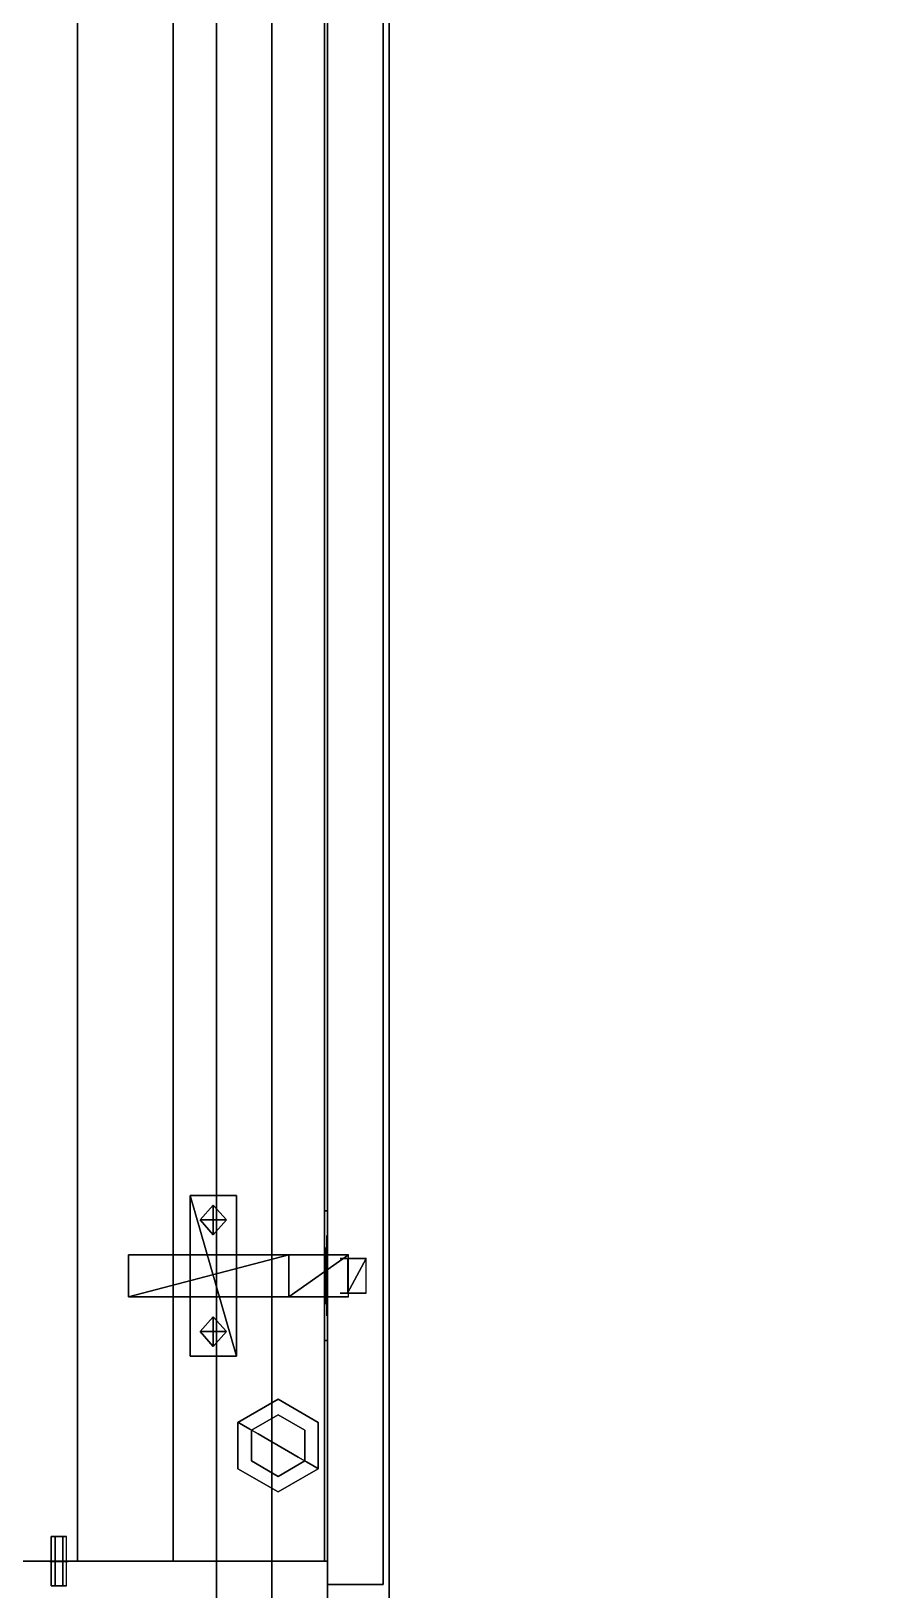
# Model space of a CAD drawing. Extents: x -150 to 6983, y -150 to 6527.
# Drawn here: x 4405 to 4676, y 3024 to 3529 of the extents above; entities that cross this region are included whole.
import ezdxf

# ---------------------------------------------------------------- set-up
doc = ezdxf.new("R2010")
doc.units = 0
for name, color, linetype in [('LAYER0', 7, 'CONTINUOUS'), ('LAYER41', 7, 'CONTINUOUS'), ('LAYER42', 7, 'CONTINUOUS'), ('LAYER44', 7, 'CONTINUOUS'), ('LAYER49', 45, 'CONTINUOUS'), ('LAYER50', 28, 'CONTINUOUS'), ('LAYER51', 253, 'CONTINUOUS'), ('LAYER54', 254, 'CONTINUOUS'), ('LAYER6', 45, 'CONTINUOUS'), ('LAYER63', 7, 'CONTINUOUS'), ('LAYER64', 254, 'CONTINUOUS'), ('LAYER68', 45, 'CONTINUOUS'), ('LAYER72', 45, 'CONTINUOUS')]:
    doc.layers.add(name, color=color, linetype=linetype)

msp = doc.modelspace()

# ---------------------------------------------------------------- linework, layer by layer
at = {"layer": 'LAYER0', "invisible_edges": 1}
for points in [[(6983, 6527, -5), (-150, -150, -5), (-150, 6527, -5), (6983, 6527, -5)], [(-150, -150, -5), (6983, 6527, -5), (6983, -150, -5), (-150, -150, -5)], [(6983, -150), (-150, 6527), (-150, -150), (6983, -150)], [(-150, 6527), (6983, -150), (6983, 6527), (-150, 6527)]]:
    msp.add_3dface(points, dxfattribs=at)
at = {"layer": 'LAYER41', "invisible_edges": 1}
for points in [[(4151, 3032.999, 530), (4501, 3032.999, 119), (4151, 3032.999, 119), (4151, 3032.999, 530)], [(4501, 3032.999, 119), (4151, 3032.999, 530), (4501, 3032.999, 530), (4501, 3032.999, 119)], [(4151, 3014.999, 119), (4501, 3032.999, 119), (4501, 3014.999, 119), (4151, 3014.999, 119)], [(4501, 3032.999, 119), (4151, 3014.999, 119), (4151, 3032.999, 119), (4501, 3032.999, 119)], [(4151, 3032.999, 530), (4501, 3014.999, 530), (4501, 3032.999, 530), (4151, 3032.999, 530)], [(4501, 3014.999, 530), (4151, 3032.999, 530), (4151, 3014.999, 530), (4501, 3014.999, 530)], [(4501, 3014.999, 530), (4501, 3032.999, 119), (4501, 3032.999, 530), (4501, 3014.999, 530)], [(4501, 3032.999, 119), (4501, 3014.999, 530), (4501, 3014.999, 119), (4501, 3032.999, 119)]]:
    msp.add_3dface(points, dxfattribs=at)
at = {"layer": 'LAYER42', "invisible_edges": 1}
for points in [[(4151, 3790.999, 101), (4501, 2256.999, 101), (4151, 2256.999, 101), (4151, 3790.999, 101)], [(4501, 2256.999, 101), (4151, 3790.999, 101), (4501, 3790.999, 101), (4501, 2256.999, 101)], [(4501, 3790.999, 119), (4151, 2256.999, 119), (4501, 2256.999, 119), (4501, 3790.999, 119)], [(4151, 2256.999, 119), (4501, 3790.999, 119), (4151, 3790.999, 119), (4151, 2256.999, 119)], [(4501, 3790.999, 119), (4501, 2256.999, 101), (4501, 3790.999, 101), (4501, 3790.999, 119)], [(4501, 2256.999, 101), (4501, 3790.999, 119), (4501, 2256.999, 119), (4501, 2256.999, 101)]]:
    msp.add_3dface(points, dxfattribs=at)
at = {"layer": 'LAYER44', "invisible_edges": 1}
for points in [[(4420, 3790.999, 511.5), (4500, 3032.999, 511.5), (4420, 3032.999, 511.5), (4420, 3790.999, 511.5)], [(4500, 3032.999, 511.5), (4420, 3790.999, 511.5), (4500, 3790.999, 511.5), (4500, 3032.999, 511.5)], [(4420, 3032.999, 529.5), (4420, 3790.999, 511.5), (4420, 3032.999, 511.5), (4420, 3032.999, 529.5)], [(4420, 3790.999, 511.5), (4420, 3032.999, 529.5), (4420, 3790.999, 529.5), (4420, 3790.999, 511.5)], [(4500, 3790.999, 529.5), (4420, 3032.999, 529.5), (4500, 3032.999, 529.5), (4500, 3790.999, 529.5)], [(4420, 3032.999, 529.5), (4500, 3790.999, 529.5), (4420, 3790.999, 529.5), (4420, 3032.999, 529.5)], [(4500, 3790.999, 529.5), (4500, 3032.999, 511.5), (4500, 3790.999, 511.5), (4500, 3790.999, 529.5)], [(4500, 3032.999, 511.5), (4500, 3790.999, 529.5), (4500, 3032.999, 529.5), (4500, 3032.999, 511.5)], [(4420, 3032.999, 529.5), (4500, 3032.999, 511.5), (4500, 3032.999, 529.5), (4420, 3032.999, 529.5)], [(4500, 3032.999, 511.5), (4420, 3032.999, 529.5), (4420, 3032.999, 511.5), (4500, 3032.999, 511.5)]]:
    msp.add_3dface(points, dxfattribs=at)
at = {"layer": 'LAYER49', "invisible_edges": 1}
for points in [[(4501, 3025.499, 526), (4501, 3806.999, 103), (4501, 3025.499, 103), (4501, 3025.499, 526)], [(4501, 3806.999, 103), (4501, 3025.499, 526), (4501, 3806.999, 526), (4501, 3806.999, 103)], [(4519, 3025.499, 103), (4501, 3806.999, 103), (4519, 3806.999, 103), (4519, 3025.499, 103)], [(4501, 3806.999, 103), (4519, 3025.499, 103), (4501, 3025.499, 103), (4501, 3806.999, 103)], [(4501, 3025.499, 526), (4519, 3806.999, 526), (4501, 3806.999, 526), (4501, 3025.499, 526)], [(4519, 3806.999, 526), (4501, 3025.499, 526), (4519, 3025.499, 526), (4519, 3806.999, 526)], [(4519, 3806.999, 526), (4519, 3025.499, 103), (4519, 3806.999, 103), (4519, 3806.999, 526)], [(4519, 3025.499, 103), (4519, 3806.999, 526), (4519, 3025.499, 526), (4519, 3025.499, 103)], [(4519, 3025.499, 103), (4501, 3025.499, 526), (4501, 3025.499, 103), (4519, 3025.499, 103)], [(4501, 3025.499, 526), (4519, 3025.499, 103), (4519, 3025.499, 526), (4501, 3025.499, 526)]]:
    msp.add_3dface(points, dxfattribs=at)
at = {"layer": 'LAYER50'}
for points in [[(4500, 3146.499, 140.5), (4501, 3146.499, 140.5), (4500, 3146.499, 140.5)], [(4500, 3146.499, 140.5), (4500, 3146.499, 122.5), (4500, 3146.499, 122.5), (4500, 3146.499, 140.5)], [(4501, 3104.499, 140.5), (4501, 3146.499, 140.5), (4500, 3146.499, 140.5), (4500, 3104.499, 140.5)], [(4500, 3134.499, 122.5), (4501, 3134.499, 122.5), (4501, 3146.499, 122.5), (4500, 3146.499, 122.5)], [(4500, 3146.499, 122.5), (4501, 3146.499, 122.5), (4501, 3146.499, 140.5), (4500, 3146.499, 140.5)], [(4501, 3134.499, 122.5), (4501, 3146.499, 122.5), (4501, 3134.499, 122.5)], [(4501, 3104.499, 140.5), (4501, 3104.499, 122.5), (4501, 3146.499, 122.5), (4501, 3146.499, 140.5)], [(4500, 3116.499, 135.5), (4501, 3116.499, 135.5), (4501, 3134.499, 135.5), (4500, 3134.499, 135.5)], [(4500, 3134.499, 135.5), (4501, 3134.499, 135.5), (4501, 3134.499, 122.5), (4500, 3134.499, 122.5)], [(4501, 3116.499, 135.5), (4501, 3134.499, 135.5), (4501, 3116.499, 135.5)], [(4500, 3116.499, 135.5), (4501, 3116.499, 135.5), (4501, 3116.499, 122.5), (4500, 3116.499, 122.5)], [(4500, 3116.499, 122.5), (4501, 3116.499, 122.5), (4501, 3104.499, 122.5), (4500, 3104.499, 122.5)], [(4501, 3116.499, 122.5), (4501, 3104.499, 122.5), (4501, 3116.499, 122.5)], [(4500, 3104.499, 140.5), (4500, 3104.499, 122.5), (4500, 3104.499, 122.5), (4500, 3104.499, 140.5)], [(4500, 3104.499, 122.5), (4501, 3104.499, 122.5), (4501, 3104.499, 140.5), (4500, 3104.499, 140.5)]]:
    msp.add_3dface(points, dxfattribs=at)
for points, invisible_edges in [([(4500, 3146.499, 140.5), (4500, 3104.499, 140.5), (4500, 3116.499, 135.5), (4500, 3134.499, 135.5)], 10), ([(4500, 3146.499, 140.5), (4500, 3134.499, 135.5), (4500, 3134.499, 122.5), (4500, 3146.499, 122.5)], 1), ([(4500.75, 3137.51, 117.525), (4500.75, 3138.499, 122.5), (4500.75, 3134.499, 122.5), (4500.75, 3130.999, 118.5)], 8), ([(4500.75, 3134.691, 113.307), (4500.75, 3137.51, 117.525), (4500.75, 3130.999, 118.5), (4500.75, 3130.999, 115)], 10), ([(4500.5, 3130.816, 118.29), (4500.5, 3119.999, 118.5), (4500.5, 3116.499, 122.5), (4500.5, 3134.499, 122.5)], 5), ([(4500.5, 3134.499, 122.5), (4500.5, 3116.499, 122.5), (4500.5, 3116.499, 135.5), (4500.5, 3134.499, 135.5)], 1), ([(4500.75, 3130.474, 110.489), (4500.75, 3134.691, 113.307), (4500.75, 3130.999, 115), (4500.75, 3130.999, 111.5)], 10), ([(4500.5, 3130.999, 111.5), (4500.5, 3119.999, 111.5), (4500.5, 3119.999, 118.5), (4500.5, 3130.816, 118.29)], 4), ([(4500.75, 3125.499, 109.5), (4500.75, 3130.474, 110.489), (4500.75, 3130.999, 111.5), (4500.75, 3125.499, 111.5)], 10), ([(4500.75, 3120.524, 110.489), (4500.75, 3125.499, 109.5), (4500.75, 3125.499, 111.5), (4500.75, 3119.999, 111.5)], 10), ([(4500, 3104.499, 140.5), (4500, 3116.499, 135.5), (4500, 3116.499, 122.5), (4500, 3104.499, 122.5)], 1), ([(4500.75, 3116.307, 113.307), (4500.75, 3120.524, 110.489), (4500.75, 3119.999, 111.5), (4500.75, 3119.999, 115)], 10), ([(4500.75, 3112.499, 122.5), (4500.75, 3113.489, 117.525), (4500.75, 3119.999, 118.5), (4500.75, 3116.499, 122.5)], 2), ([(4500.75, 3113.489, 117.525), (4500.75, 3116.307, 113.307), (4500.75, 3119.999, 115), (4500.75, 3119.999, 118.5)], 10)]:
    msp.add_3dface(points, dxfattribs=dict(at, invisible_edges=invisible_edges))
at = {"layer": 'LAYER51'}
for points in [[(4471.5, 3151.499, 119.99), (4471.5, 3151.499, 118), (4456.5, 3151.499, 118), (4471.5, 3151.499, 119.99)], [(4471.5, 3151.499, 119.99), (4456.5, 3151.499, 118), (4456.5, 3151.499, 119.99), (4471.5, 3151.499, 119.99)], [(4456.5, 3151.499, 119.99), (4456.5, 3151.499, 118), (4456.5, 3099.499, 118), (4456.5, 3151.499, 119.99)], [(4456.5, 3151.499, 119.99), (4456.5, 3099.499, 118), (4456.5, 3099.499, 119.99), (4456.5, 3151.499, 119.99)], [(4471.5, 3099.499, 119.99), (4471.5, 3151.499, 119.99), (4456.5, 3151.499, 119.99), (4471.5, 3099.499, 119.99)], [(4471.5, 3099.499, 119.99), (4456.5, 3151.499, 119.99), (4456.5, 3099.499, 119.99), (4471.5, 3099.499, 119.99)], [(4471.5, 3099.499, 118), (4471.5, 3151.499, 118), (4471.5, 3151.499, 119.99), (4471.5, 3099.499, 118)], [(4471.5, 3099.499, 118), (4471.5, 3151.499, 119.99), (4471.5, 3099.499, 119.99), (4471.5, 3099.499, 118)], [(4459.757, 3143.586, 120.984), (4464, 3148.382, 120.984), (4459.757, 3143.586, 119.99), (4459.757, 3143.586, 120.984)], [(4459.757, 3143.586, 119.99), (4464, 3148.382, 120.984), (4464, 3148.382, 119.99), (4459.757, 3143.586, 119.99)], [(4464, 3148.382, 119.99), (4459.757, 3143.586, 119.99), (4464, 3138.79, 119.99), (4464, 3148.382, 119.99)], [(4464, 3148.382, 120.984), (4459.757, 3143.586, 120.984), (4468.243, 3143.586, 120.984), (4464, 3148.382, 120.984)], [(4464, 3148.382, 119.99), (4464, 3138.79, 119.99), (4468.243, 3143.586, 119.99), (4464, 3148.382, 119.99)], [(4464, 3148.382, 119.99), (4464, 3148.382, 120.984), (4468.243, 3143.586, 119.99), (4464, 3148.382, 119.99)], [(4468.243, 3143.586, 119.99), (4464, 3148.382, 120.984), (4468.243, 3143.586, 120.984), (4468.243, 3143.586, 119.99)], [(4464, 3138.79, 120.984), (4459.757, 3143.586, 120.984), (4464, 3138.79, 119.99), (4464, 3138.79, 120.984)], [(4464, 3138.79, 119.99), (4459.757, 3143.586, 120.984), (4459.757, 3143.586, 119.99), (4464, 3138.79, 119.99)], [(4468.243, 3143.586, 120.984), (4459.757, 3143.586, 120.984), (4464, 3138.79, 120.984), (4468.243, 3143.586, 120.984)], [(4468.243, 3143.586, 120.984), (4464, 3138.79, 120.984), (4468.243, 3143.586, 119.99), (4468.243, 3143.586, 120.984)], [(4468.243, 3143.586, 119.99), (4464, 3138.79, 120.984), (4464, 3138.79, 119.99), (4468.243, 3143.586, 119.99)], [(4436.5, 3118.716, 118), (4436.5, 3118.716, 132.922), (4436.5, 3132.282, 118), (4436.5, 3118.716, 118)], [(4436.5, 3132.282, 118), (4436.5, 3118.716, 132.922), (4436.5, 3132.282, 132.922), (4436.5, 3132.282, 118)], [(4436.5, 3132.282, 118), (4436.5, 3132.282, 132.922), (4488.5, 3132.282, 118), (4436.5, 3132.282, 118)], [(4488.5, 3132.282, 118), (4436.5, 3132.282, 132.922), (4488.5, 3132.282, 132.922), (4488.5, 3132.282, 118)], [(4488.5, 3118.716, 132.922), (4488.5, 3132.282, 132.922), (4436.5, 3118.716, 132.922), (4488.5, 3118.716, 132.922)], [(4436.5, 3118.716, 132.922), (4488.5, 3132.282, 132.922), (4436.5, 3132.282, 132.922), (4436.5, 3118.716, 132.922)], [(4488.5, 3132.282, 125.958), (4488.5, 3132.282, 132.922), (4507.865, 3132.282, 128.942), (4488.5, 3132.282, 125.958)], [(4507.865, 3132.282, 128.942), (4488.5, 3132.282, 132.922), (4507.865, 3132.282, 135.906), (4507.865, 3132.282, 128.942)], [(4507.865, 3118.716, 135.906), (4507.865, 3132.282, 135.906), (4488.5, 3118.716, 132.922), (4507.865, 3118.716, 135.906)], [(4488.5, 3118.716, 132.922), (4507.865, 3132.282, 135.906), (4488.5, 3132.282, 132.922), (4488.5, 3118.716, 132.922)], [(4505.075, 3131.151, 133.692), (4507.456, 3131.151, 135.182), (4512.923, 3131.151, 116.918), (4505.075, 3131.151, 133.692)], [(4512.923, 3131.151, 116.918), (4507.456, 3131.151, 135.182), (4513.5, 3131.151, 117.409), (4512.923, 3131.151, 116.918)], [(4513.5, 3119.847, 117.409), (4513.5, 3131.151, 117.409), (4507.456, 3119.847, 135.182), (4513.5, 3119.847, 117.409)], [(4507.456, 3119.847, 135.182), (4513.5, 3131.151, 117.409), (4507.456, 3131.151, 135.182), (4507.456, 3119.847, 135.182)], [(4488.5, 3118.716, 118), (4488.5, 3118.716, 132.922), (4436.5, 3118.716, 118), (4488.5, 3118.716, 118)], [(4436.5, 3118.716, 118), (4488.5, 3118.716, 132.922), (4436.5, 3118.716, 132.922), (4436.5, 3118.716, 118)], [(4507.865, 3118.716, 128.942), (4507.865, 3118.716, 135.906), (4488.5, 3118.716, 125.958), (4507.865, 3118.716, 128.942)], [(4488.5, 3118.716, 125.958), (4507.865, 3118.716, 135.906), (4488.5, 3118.716, 132.922), (4488.5, 3118.716, 125.958)], [(4512.923, 3119.847, 116.918), (4513.5, 3119.847, 117.409), (4505.075, 3119.847, 133.692), (4512.923, 3119.847, 116.918)], [(4505.075, 3119.847, 133.692), (4513.5, 3119.847, 117.409), (4507.456, 3119.847, 135.182), (4505.075, 3119.847, 133.692)], [(4459.757, 3107.412, 120.984), (4464, 3112.208, 120.984), (4459.757, 3107.412, 119.99), (4459.757, 3107.412, 120.984)], [(4459.757, 3107.412, 119.99), (4464, 3112.208, 120.984), (4464, 3112.208, 119.99), (4459.757, 3107.412, 119.99)], [(4464, 3112.208, 119.99), (4459.757, 3107.412, 119.99), (4464, 3102.616, 119.99), (4464, 3112.208, 119.99)], [(4464, 3112.208, 120.984), (4459.757, 3107.412, 120.984), (4468.243, 3107.412, 120.984), (4464, 3112.208, 120.984)], [(4464, 3112.208, 119.99), (4464, 3102.616, 119.99), (4468.243, 3107.412, 119.99), (4464, 3112.208, 119.99)], [(4464, 3112.208, 119.99), (4464, 3112.208, 120.984), (4468.243, 3107.412, 119.99), (4464, 3112.208, 119.99)], [(4468.243, 3107.412, 119.99), (4464, 3112.208, 120.984), (4468.243, 3107.412, 120.984), (4468.243, 3107.412, 119.99)], [(4464, 3102.616, 120.984), (4459.757, 3107.412, 120.984), (4464, 3102.616, 119.99), (4464, 3102.616, 120.984)], [(4464, 3102.616, 119.99), (4459.757, 3107.412, 120.984), (4459.757, 3107.412, 119.99), (4464, 3102.616, 119.99)], [(4468.243, 3107.412, 120.984), (4459.757, 3107.412, 120.984), (4464, 3102.616, 120.984), (4468.243, 3107.412, 120.984)], [(4468.243, 3107.412, 120.984), (4464, 3102.616, 120.984), (4468.243, 3107.412, 119.99), (4468.243, 3107.412, 120.984)], [(4468.243, 3107.412, 119.99), (4464, 3102.616, 120.984), (4464, 3102.616, 119.99), (4468.243, 3107.412, 119.99)], [(4456.5, 3099.499, 119.99), (4456.5, 3099.499, 118), (4471.5, 3099.499, 118), (4456.5, 3099.499, 119.99)], [(4456.5, 3099.499, 119.99), (4471.5, 3099.499, 118), (4471.5, 3099.499, 119.99), (4456.5, 3099.499, 119.99)]]:
    msp.add_3dface(points, dxfattribs=at)
at = {"layer": 'LAYER54'}
for points, invisible_edges in [([(4472.01, 3077.999, 170.834), (4485, 3085.499, 170.834), (4485, 3055.499, 170.834), (4472.01, 3062.999, 170.834)], 2), ([(4472.01, 3077.999, 170.834), (4485, 3085.499, 170.834), (4485, 3085.499, 145.938), (4472.01, 3077.999, 145.938)], 2), ([(4485, 3084.988, 142.072), (4485, 3085.499, 145.938), (4472.01, 3077.999, 145.938), (4472.452, 3077.743, 142.072)], 9), ([(4472.452, 3077.743, 358.933), (4472.01, 3077.999, 355.066), (4485, 3085.499, 355.066), (4485, 3084.988, 358.933)], 12), ([(4485, 3083.49, 138.469), (4485, 3084.988, 142.072), (4472.452, 3077.743, 142.072), (4473.75, 3076.994, 138.469)], 11), ([(4473.75, 3076.994, 362.535), (4472.452, 3077.743, 358.933), (4485, 3084.988, 358.933), (4485, 3083.49, 362.535)], 14), ([(4485, 3081.106, 135.375), (4485, 3083.49, 138.469), (4473.75, 3076.994, 138.469), (4475.814, 3075.802, 135.375)], 11), ([(4475.814, 3075.802, 365.629), (4473.75, 3076.994, 362.535), (4485, 3083.49, 362.535), (4485, 3081.106, 365.629)], 14), ([(4485, 3077.999, 133.001), (4485, 3081.106, 135.375), (4475.814, 3075.802, 135.375), (4478.505, 3074.249, 133.001)], 11), ([(4478.505, 3074.249, 368.003), (4475.814, 3075.802, 365.629), (4485, 3081.106, 365.629), (4485, 3077.999, 368.003)], 14), ([(4485, 3085.499, 170.834), (4485, 3055.499, 170.834), (4497.99, 3062.999, 170.834), (4497.99, 3077.999, 170.834)], 1), ([(4485, 3055.499, 330.17), (4485, 3085.499, 330.17), (4497.99, 3077.999, 330.17), (4497.99, 3062.999, 330.17)], 1), ([(4485, 3085.499, 170.834), (4497.99, 3077.999, 170.834), (4497.99, 3077.999, 145.938), (4485, 3085.499, 145.938)], 8), ([(4497.548, 3077.743, 142.072), (4497.99, 3077.999, 145.938), (4485, 3085.499, 145.938), (4485, 3084.988, 142.072)], 13), ([(4485, 3085.499, 170.834), (4485, 3055.499, 170.834), (4497.99, 3062.999, 170.834), (4497.99, 3077.999, 170.834)], 1), ([(4485, 3084.988, 358.933), (4485, 3085.499, 355.066), (4497.99, 3077.999, 355.066), (4497.548, 3077.743, 358.933)], 13), ([(4496.25, 3076.994, 138.469), (4497.548, 3077.743, 142.072), (4485, 3084.988, 142.072), (4485, 3083.49, 138.469)], 15), ([(4485, 3083.49, 362.535), (4485, 3084.988, 358.933), (4497.548, 3077.743, 358.933), (4496.25, 3076.994, 362.535)], 15), ([(4494.186, 3075.802, 135.375), (4496.25, 3076.994, 138.469), (4485, 3083.49, 138.469), (4485, 3081.106, 135.375)], 15), ([(4485, 3081.106, 365.629), (4485, 3083.49, 362.535), (4496.25, 3076.994, 362.535), (4494.186, 3075.802, 365.629)], 15), ([(4491.495, 3074.249, 133.001), (4494.186, 3075.802, 135.375), (4485, 3081.106, 135.375), (4485, 3077.999, 133.001)], 15), ([(4485, 3077.999, 368.003), (4485, 3081.106, 365.629), (4494.186, 3075.802, 365.629), (4491.495, 3074.249, 368.003)], 15), ([(4472.452, 3077.743, 142.072), (4472.01, 3077.999, 145.938), (4472.01, 3062.999, 145.938), (4472.452, 3063.255, 142.072)], 12), ([(4472.452, 3063.255, 358.933), (4472.01, 3062.999, 355.066), (4472.01, 3077.999, 355.066), (4472.452, 3077.743, 358.933)], 9), ([(4473.75, 3076.994, 138.469), (4472.452, 3077.743, 142.072), (4472.452, 3063.255, 142.072), (4473.75, 3064.004, 138.469)], 14), ([(4473.75, 3064.004, 362.535), (4472.452, 3063.255, 358.933), (4472.452, 3077.743, 358.933), (4473.75, 3076.994, 362.535)], 11), ([(4475.814, 3075.802, 135.375), (4473.75, 3076.994, 138.469), (4473.75, 3064.004, 138.469), (4475.814, 3065.196, 135.375)], 14), ([(4475.814, 3065.196, 365.629), (4473.75, 3064.004, 362.535), (4473.75, 3076.994, 362.535), (4475.814, 3075.802, 365.629)], 11), ([(4478.505, 3074.249, 133.001), (4475.814, 3075.802, 135.375), (4475.814, 3065.196, 135.375), (4478.505, 3066.749, 133.001)], 14), ([(4478.505, 3066.749, 368.003), (4475.814, 3065.196, 365.629), (4475.814, 3075.802, 365.629), (4478.505, 3074.249, 368.003)], 11), ([(4476.34, 3075.499, 330.17), (4485, 3080.499, 330.17), (4485, 3060.499, 330.17), (4476.34, 3065.499, 330.17)], 2), ([(4476.34, 3075.499, 170.834), (4485, 3080.499, 170.834), (4485, 3080.499, 330.17), (4476.34, 3075.499, 330.17)], 8), ([(4485, 3074.381, 131.509), (4485, 3077.999, 133.001), (4478.505, 3074.249, 133.001), (4481.638, 3072.44, 131.509)], 11), ([(4481.638, 3072.44, 369.495), (4478.505, 3074.249, 368.003), (4485, 3077.999, 368.003), (4485, 3074.381, 369.495)], 14), ([(4485, 3080.499, 330.17), (4485, 3060.499, 330.17), (4493.66, 3065.499, 330.17), (4493.66, 3075.499, 330.17)], 1), ([(4485, 3080.499, 170.834), (4493.66, 3075.499, 170.834), (4493.66, 3075.499, 330.17), (4485, 3080.499, 330.17)], 2), ([(4488.362, 3072.44, 131.509), (4491.495, 3074.249, 133.001), (4485, 3077.999, 133.001), (4485, 3074.381, 131.509)], 15), ([(4485, 3074.381, 369.495), (4485, 3077.999, 368.003), (4491.495, 3074.249, 368.003), (4488.362, 3072.44, 369.495)], 15), ([(4491.495, 3066.749, 133.001), (4494.186, 3065.196, 135.375), (4494.186, 3075.802, 135.375), (4491.495, 3074.249, 133.001)], 14), ([(4491.495, 3074.249, 368.003), (4494.186, 3075.802, 365.629), (4494.186, 3065.196, 365.629), (4491.495, 3066.749, 368.003)], 11), ([(4494.186, 3075.802, 365.629), (4496.25, 3076.994, 362.535), (4496.25, 3064.004, 362.535), (4494.186, 3065.196, 365.629)], 11), ([(4494.186, 3065.196, 135.375), (4496.25, 3064.004, 138.469), (4496.25, 3076.994, 138.469), (4494.186, 3075.802, 135.375)], 14), ([(4496.25, 3076.994, 362.535), (4497.548, 3077.743, 358.933), (4497.548, 3063.255, 358.933), (4496.25, 3064.004, 362.535)], 11), ([(4496.25, 3064.004, 138.469), (4497.548, 3063.255, 142.072), (4497.548, 3077.743, 142.072), (4496.25, 3076.994, 138.469)], 14), ([(4497.548, 3077.743, 358.933), (4497.99, 3077.999, 355.066), (4497.99, 3062.999, 355.066), (4497.548, 3063.255, 358.933)], 9), ([(4497.548, 3063.255, 142.072), (4497.99, 3062.999, 145.938), (4497.99, 3077.999, 145.938), (4497.548, 3077.743, 142.072)], 12), ([(4476.34, 3065.499, 170.834), (4476.34, 3075.499, 170.834), (4476.34, 3075.499, 330.17), (4476.34, 3065.499, 330.17)], 2), ([(4481.638, 3072.44, 131.509), (4478.505, 3074.249, 133.001), (4478.505, 3066.749, 133.001), (4481.638, 3068.558, 131.509)], 14), ([(4481.638, 3068.558, 369.495), (4478.505, 3066.749, 368.003), (4478.505, 3074.249, 368.003), (4481.638, 3072.44, 369.495)], 11), ([(4485, 3070.499, 129.866), (4485, 3074.381, 131.509), (4481.638, 3072.44, 131.509), (4485, 3070.499, 129.866)], 3), ([(4485, 3070.499, 370.004), (4481.638, 3072.44, 369.495), (4485, 3074.381, 369.495), (4485, 3070.499, 370.004)], 6), ([(4485, 3070.499, 129.866), (4481.638, 3072.44, 131.509), (4481.638, 3068.558, 131.509), (4485, 3070.499, 129.866)], 6), ([(4485, 3070.499, 370.004), (4481.638, 3068.558, 369.495), (4481.638, 3072.44, 369.495), (4485, 3070.499, 370.004)], 3), ([(4485, 3070.499, 129.866), (4481.638, 3068.558, 131.509), (4485, 3066.617, 131.509), (4485, 3070.499, 129.866)], 7), ([(4485, 3070.499, 370.004), (4485, 3066.617, 369.495), (4481.638, 3068.558, 369.495), (4485, 3070.499, 370.004)], 7), ([(4485, 3070.499, 129.866), (4488.362, 3072.44, 131.509), (4485, 3074.381, 131.509), (4485, 3070.499, 129.866)], 7), ([(4485, 3070.499, 370.004), (4485, 3074.381, 369.495), (4488.362, 3072.44, 369.495), (4485, 3070.499, 370.004)], 7), ([(4485, 3070.499, 129.866), (4488.362, 3068.558, 131.509), (4488.362, 3072.44, 131.509), (4485, 3070.499, 129.866)], 6), ([(4485, 3070.499, 370.004), (4488.362, 3072.44, 369.495), (4488.362, 3068.558, 369.495), (4485, 3070.499, 370.004)], 3), ([(4485, 3070.499, 129.866), (4485, 3066.617, 131.509), (4488.362, 3068.558, 131.509), (4485, 3070.499, 129.866)], 3), ([(4485, 3070.499, 370.004), (4488.362, 3068.558, 369.495), (4485, 3066.617, 369.495), (4485, 3070.499, 370.004)], 6), ([(4488.362, 3068.558, 131.509), (4491.495, 3066.749, 133.001), (4491.495, 3074.249, 133.001), (4488.362, 3072.44, 131.509)], 14), ([(4488.362, 3072.44, 369.495), (4491.495, 3074.249, 368.003), (4491.495, 3066.749, 368.003), (4488.362, 3068.558, 369.495)], 11), ([(4493.66, 3075.499, 170.834), (4493.66, 3065.499, 170.834), (4493.66, 3065.499, 330.17), (4493.66, 3075.499, 330.17)], 10), ([(4478.505, 3066.749, 133.001), (4475.814, 3065.196, 135.375), (4485, 3059.892, 135.375), (4485, 3062.999, 133.001)], 15), ([(4485, 3062.999, 368.003), (4485, 3059.892, 365.629), (4475.814, 3065.196, 365.629), (4478.505, 3066.749, 368.003)], 15), ([(4481.638, 3068.558, 131.509), (4478.505, 3066.749, 133.001), (4485, 3062.999, 133.001), (4485, 3066.617, 131.509)], 15), ([(4485, 3066.617, 369.495), (4485, 3062.999, 368.003), (4478.505, 3066.749, 368.003), (4481.638, 3068.558, 369.495)], 15), ([(4485, 3066.617, 131.509), (4485, 3062.999, 133.001), (4491.495, 3066.749, 133.001), (4488.362, 3068.558, 131.509)], 11), ([(4488.362, 3068.558, 369.495), (4491.495, 3066.749, 368.003), (4485, 3062.999, 368.003), (4485, 3066.617, 369.495)], 14), ([(4491.495, 3066.749, 368.003), (4494.186, 3065.196, 365.629), (4485, 3059.892, 365.629), (4485, 3062.999, 368.003)], 14), ([(4485, 3062.999, 133.001), (4485, 3059.892, 135.375), (4494.186, 3065.196, 135.375), (4491.495, 3066.749, 133.001)], 11), ([(4493.66, 3065.499, 170.834), (4485, 3060.499, 170.834), (4485, 3060.499, 330.17), (4493.66, 3065.499, 330.17)], 8), ([(4485, 3056.01, 358.933), (4485, 3055.499, 355.066), (4472.01, 3062.999, 355.066), (4472.452, 3063.255, 358.933)], 13), ([(4472.452, 3063.255, 142.072), (4472.01, 3062.999, 145.938), (4485, 3055.499, 145.938), (4485, 3056.01, 142.072)], 13), ([(4485, 3057.509, 362.535), (4485, 3056.01, 358.933), (4472.452, 3063.255, 358.933), (4473.75, 3064.004, 362.535)], 15), ([(4473.75, 3064.004, 138.469), (4472.452, 3063.255, 142.072), (4485, 3056.01, 142.072), (4485, 3057.509, 138.469)], 15), ([(4475.814, 3065.196, 135.375), (4473.75, 3064.004, 138.469), (4485, 3057.509, 138.469), (4485, 3059.892, 135.375)], 15), ([(4485, 3059.892, 365.629), (4485, 3057.509, 362.535), (4473.75, 3064.004, 362.535), (4475.814, 3065.196, 365.629)], 15), ([(4494.186, 3065.196, 365.629), (4496.25, 3064.004, 362.535), (4485, 3057.509, 362.535), (4485, 3059.892, 365.629)], 14), ([(4485, 3059.892, 135.375), (4485, 3057.509, 138.469), (4496.25, 3064.004, 138.469), (4494.186, 3065.196, 135.375)], 11), ([(4496.25, 3064.004, 362.535), (4497.548, 3063.255, 358.933), (4485, 3056.01, 358.933), (4485, 3057.509, 362.535)], 14), ([(4485, 3057.509, 138.469), (4485, 3056.01, 142.072), (4497.548, 3063.255, 142.072), (4496.25, 3064.004, 138.469)], 11), ([(4497.548, 3063.255, 358.933), (4497.99, 3062.999, 355.066), (4485, 3055.499, 355.066), (4485, 3056.01, 358.933)], 12), ([(4485, 3056.01, 142.072), (4485, 3055.499, 145.938), (4497.99, 3062.999, 145.938), (4497.548, 3063.255, 142.072)], 9)]:
    msp.add_3dface(points, dxfattribs=dict(at, invisible_edges=invisible_edges))
for points in [[(4485, 3085.499, 330.17), (4472.01, 3077.999, 330.17), (4472.01, 3077.999, 355.066), (4485, 3085.499, 355.066)], [(4497.99, 3077.999, 330.17), (4485, 3085.499, 330.17), (4485, 3085.499, 355.066), (4497.99, 3077.999, 355.066)], [(4472.01, 3077.999, 330.17), (4472.01, 3062.999, 330.17), (4472.01, 3062.999, 355.066), (4472.01, 3077.999, 355.066)], [(4472.01, 3062.999, 170.834), (4472.01, 3077.999, 170.834), (4472.01, 3077.999, 145.938), (4472.01, 3062.999, 145.938)], [(4497.99, 3062.999, 330.17), (4497.99, 3077.999, 330.17), (4497.99, 3077.999, 355.066), (4497.99, 3062.999, 355.066)], [(4497.99, 3077.999, 170.834), (4497.99, 3062.999, 170.834), (4497.99, 3062.999, 145.938), (4497.99, 3077.999, 145.938)], [(4485, 3060.499, 170.834), (4476.34, 3065.499, 170.834), (4476.34, 3065.499, 330.17), (4485, 3060.499, 330.17)], [(4472.01, 3062.999, 330.17), (4485, 3055.499, 330.17), (4485, 3055.499, 355.066), (4472.01, 3062.999, 355.066)], [(4485, 3055.499, 170.834), (4472.01, 3062.999, 170.834), (4472.01, 3062.999, 145.938), (4485, 3055.499, 145.938)], [(4485, 3055.499, 330.17), (4497.99, 3062.999, 330.17), (4497.99, 3062.999, 355.066), (4485, 3055.499, 355.066)], [(4497.99, 3062.999, 170.834), (4485, 3055.499, 170.834), (4485, 3055.499, 145.938), (4497.99, 3062.999, 145.938)]]:
    msp.add_3dface(points, dxfattribs=at)
at = {"layer": 'LAYER6', "invisible_edges": 1}
for points in [[(4149, 3817, 680), (4465, 2247, 680), (4149, 2247, 680), (4149, 3817, 680)], [(4465, 2247, 680), (4149, 3817, 680), (4465, 3817, 680), (4465, 2247, 680)], [(4465, 3817, 705), (4149, 2247, 705), (4465, 2247, 705), (4465, 3817, 705)], [(4149, 2247, 705), (4465, 3817, 705), (4149, 3817, 705), (4149, 2247, 705)], [(4465, 3817, 705), (4465, 2247, 680), (4465, 3817, 680), (4465, 3817, 705)], [(4465, 2247, 680), (4465, 3817, 705), (4465, 2247, 705), (4465, 2247, 680)]]:
    msp.add_3dface(points, dxfattribs=at)
at = {"layer": 'LAYER63', "invisible_edges": 1}
for points in [[(4175.6, 3790.999, 315.5), (4451, 3032.999, 315.5), (4175.6, 3032.999, 315.5), (4175.6, 3790.999, 315.5)], [(4451, 3032.999, 315.5), (4175.6, 3790.999, 315.5), (4451, 3790.999, 315.5), (4451, 3032.999, 315.5)], [(4451, 3790.999, 333.5), (4175.6, 3032.999, 333.5), (4451, 3032.999, 333.5), (4451, 3790.999, 333.5)], [(4175.6, 3032.999, 333.5), (4451, 3790.999, 333.5), (4175.6, 3790.999, 333.5), (4175.6, 3032.999, 333.5)], [(4451, 3790.999, 333.5), (4451, 3032.999, 315.5), (4451, 3790.999, 315.5), (4451, 3790.999, 333.5)], [(4451, 3032.999, 315.5), (4451, 3790.999, 333.5), (4451, 3032.999, 333.5), (4451, 3032.999, 315.5)], [(4175.6, 3032.999, 333.5), (4451, 3032.999, 315.5), (4451, 3032.999, 333.5), (4175.6, 3032.999, 333.5)], [(4451, 3032.999, 315.5), (4175.6, 3032.999, 333.5), (4175.6, 3032.999, 315.5), (4451, 3032.999, 315.5)]]:
    msp.add_3dface(points, dxfattribs=at)
at = {"layer": 'LAYER64'}
for points in [[(4416.5, 3040.999, 313), (4411.5, 3040.999, 313), (4412.75, 3040.999, 315.165), (4415.25, 3040.999, 315.165)], [(4416.5, 3040.999, 313), (4415.25, 3040.999, 310.835), (4412.75, 3040.999, 310.835), (4411.5, 3040.999, 313)], [(4411, 3033.049, 313), (4417, 3033.049, 313), (4415.5, 3033.049, 315.598), (4412.5, 3033.049, 315.598)], [(4411, 3033.049, 313), (4417, 3033.049, 313), (4415.5, 3033.049, 310.402), (4412.5, 3033.049, 310.402)], [(4411, 3032.949, 313), (4417, 3032.949, 313), (4415.5, 3032.949, 315.598), (4412.5, 3032.949, 315.598)], [(4411, 3032.949, 313), (4417, 3032.949, 313), (4415.5, 3032.949, 310.402), (4412.5, 3032.949, 310.402)], [(4416.5, 3024.999, 313), (4411.5, 3024.999, 313), (4412.75, 3024.999, 315.165), (4415.25, 3024.999, 315.165)], [(4416.5, 3024.999, 313), (4415.25, 3024.999, 310.835), (4412.75, 3024.999, 310.835), (4411.5, 3024.999, 313)]]:
    msp.add_3dface(points, dxfattribs=at)
at = {"layer": 'LAYER68', "invisible_edges": 1}
for points in [[(4151, 3808.999, 530), (4521, 2238.999, 530), (4151, 2238.999, 530), (4151, 3808.999, 530)], [(4521, 2238.999, 530), (4151, 3808.999, 530), (4521, 3808.999, 530), (4521, 2238.999, 530)], [(4521, 3808.999, 548), (4151, 2238.999, 548), (4521, 2238.999, 548), (4521, 3808.999, 548)], [(4151, 2238.999, 548), (4521, 3808.999, 548), (4151, 3808.999, 548), (4151, 2238.999, 548)], [(4521, 3808.999, 548), (4521, 2238.999, 530), (4521, 3808.999, 530), (4521, 3808.999, 548)], [(4521, 2238.999, 530), (4521, 3808.999, 548), (4521, 2238.999, 548), (4521, 2238.999, 530)]]:
    msp.add_3dface(points, dxfattribs=at)
at = {"layer": 'LAYER72', "invisible_edges": 1}
for points in [[(4483, 3808.999, 100), (4483, 2238.999), (4483, 2238.999, 100), (4483, 3808.999, 100)], [(4483, 2238.999), (4483, 3808.999, 100), (4483, 3808.999), (4483, 2238.999)], [(4501, 3808.999), (4483, 2238.999), (4483, 3808.999), (4501, 3808.999)], [(4483, 2238.999), (4501, 3808.999), (4501, 2238.999), (4483, 2238.999)], [(4501, 2238.999, 100), (4483, 3808.999, 100), (4483, 2238.999, 100), (4501, 2238.999, 100)], [(4483, 3808.999, 100), (4501, 2238.999, 100), (4501, 3808.999, 100), (4483, 3808.999, 100)], [(4501, 3808.999), (4501, 2238.999, 100), (4501, 2238.999), (4501, 3808.999)], [(4501, 2238.999, 100), (4501, 3808.999), (4501, 3808.999, 100), (4501, 2238.999, 100)]]:
    msp.add_3dface(points, dxfattribs=at)

# ---------------------------------------------------------------- meshes
at = {"layer": 'LAYER50'}
mesh = msp.add_polymesh((2, 9), dxfattribs=at)
for k, corner in enumerate([(4500.75, 3112.499, 122.5), (4500.75, 3113.489, 117.525), (4500.75, 3116.307, 113.307), (4500.75, 3120.524, 110.489), (4500.75, 3125.499, 109.5), (4500.75, 3130.474, 110.489), (4500.75, 3134.691, 113.307), (4500.75, 3137.51, 117.525), (4500.75, 3138.499, 122.5), (4501, 3112.499, 122.5), (4501, 3113.489, 117.525), (4501, 3116.307, 113.307), (4501, 3120.524, 110.489), (4501, 3125.499, 109.5), (4501, 3130.474, 110.489), (4501, 3134.691, 113.307), (4501, 3137.51, 117.525), (4501, 3138.499, 122.5)]):
    mesh.set_mesh_vertex(divmod(k, 9), corner)
at = {"layer": 'LAYER64'}
mesh = msp.add_polymesh((2, 6), dxfattribs=dict(at, n_close=True))
for k, corner in enumerate([(4416.5, 3040.999, 313), (4415.25, 3040.999, 315.165), (4412.75, 3040.999, 315.165), (4411.5, 3040.999, 313), (4412.75, 3040.999, 310.835), (4415.25, 3040.999, 310.835), (4416.5, 3024.999, 313), (4415.25, 3024.999, 315.165), (4412.75, 3024.999, 315.165), (4411.5, 3024.999, 313), (4412.75, 3024.999, 310.835), (4415.25, 3024.999, 310.835)]):
    mesh.set_mesh_vertex(divmod(k, 6), corner)
mesh = msp.add_polymesh((2, 6), dxfattribs=dict(at, n_close=True))
for k, corner in enumerate([(4417, 3033.049, 313), (4415.5, 3033.049, 315.598), (4412.5, 3033.049, 315.598), (4411, 3033.049, 313), (4412.5, 3033.049, 310.402), (4415.5, 3033.049, 310.402), (4417, 3032.949, 313), (4415.5, 3032.949, 315.598), (4412.5, 3032.949, 315.598), (4411, 3032.949, 313), (4412.5, 3032.949, 310.402), (4415.5, 3032.949, 310.402)]):
    mesh.set_mesh_vertex(divmod(k, 6), corner)

doc.saveas('drawing.dxf')
